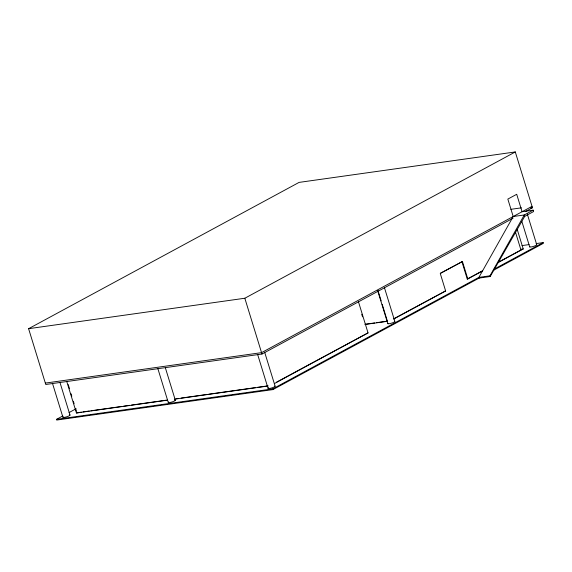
<?xml version="1.0" encoding="UTF-8"?>
<svg xmlns="http://www.w3.org/2000/svg" width="572" height="572" viewBox="0 0 572 572"><rect width="100%" height="100%" fill="white"/><g stroke="black" fill="none" stroke-linecap="round" stroke-linejoin="round"><path stroke-width="0.86" d="M533.161 210.167L524.288 214.965L489.982 275.818L478.893 277.384L479.107 278.078L490.197 276.519L524.717 216.359L533.59 211.561L533.161 210.167L522.072 211.726L516.709 194.294L507.836 199.092L513.206 216.523L478.893 277.384L272.715 388.903L56.492 419.362L56.707 420.055L272.93 389.603L479.901 277.656M513.048 218.232L261.983 354.032L45.767 384.491L28.6 328.693L299.07 182.396L515.293 151.945L532.461 207.736L525.396 211.554M28.6 328.693L244.823 298.241L515.293 151.945M56.492 419.362L62.763 415.966M69.033 412.576L76.09 408.758M66.767 381.531L76.448 412.998L81.296 412.14M532.031 206.342L261.554 352.638L45.338 383.097M440.483 273.166L462.441 261.511L467.803 278.943L467.252 279.022L461.883 261.59M462.441 261.511L440.268 273.502L445.631 290.941L393.994 318.869M276.569 382.16L309.845 364.164M310.289 363.921L368.039 332.904L358.358 301.437M393.436 318.947L445.638 290.933L445.08 291.012M467.252 279.022L482.117 270.985M497.769 262.519L520.456 250.243M274.396 383.562L368.039 332.904M467.803 278.943L482.668 270.906M497.54 262.863L523.23 248.963L517.21 229.408M493.793 269.326L543.186 242.607L543.4 243.307L493.228 270.442M510.846 209.323L521.435 207.836M530.694 207.986L532.461 207.736M513.206 216.523L524.288 214.965L524.717 216.359M522.007 245.588L529.064 244.594M536.128 243.6L543.186 242.607M521.149 249.256L523.23 248.963M364.872 324.31L374.61 322.937M376.376 322.687L386.994 321.192M365.315 324.424L387.437 321.307L382.203 304.297M83.054 411.89L89.218 411.025M90.977 410.775L121.779 406.442M123.545 406.192L129.701 405.319M131.467 405.076L162.827 400.657M163.563 400.55L166.523 400.135M176.133 398.784L178.628 398.434M181.124 398.083L207.064 394.43M208.73 394.194L248.205 388.631M248.763 388.552L255.677 387.58M257.407 387.337L267.789 385.871M76.448 412.998L167.453 400.185M174.517 399.184L268.168 386M527.291 214.014L536.708 244.63M521.857 221.428L529.708 246.94M515.515 232.303L521.013 250.164M489.982 275.818L490.197 276.519M384.348 287.358L394.816 321.378M378.021 290.69L381.159 300.893M377.613 290.519L387.816 323.688M361.726 314.271L362.512 316.824M264.629 352.116L275.096 386.136M244.823 298.241L261.983 354.032M272.715 388.903L272.93 389.603M257.629 354.425L268.096 388.445M165.401 367.918L175.339 400.243M157.8 368.432L168.261 402.452M68.218 384.556L69.498 388.724M71.035 393.729L71.807 396.224M73.345 401.229L74.11 403.732M75.654 408.73L76.419 411.232M60.067 382.775L70.006 415.093M52.452 383.247L62.92 417.267M536.436 244.537A3.711 0.665 -17.1 0 1 533.333 246.439A3.711 0.665 -17.1 0 1 529.879 246.532M274.825 386.043A3.711 0.665 -17.1 0 1 271.257 388.081A3.711 0.665 -17.1 0 1 268.704 387.744M174.725 400.085A3.711 0.665 -17.1 0 1 172.086 401.952A3.711 0.665 -17.1 0 1 168.597 402.002M69.448 414.922A3.711 0.665 -17.1 0 1 66.631 416.824A3.711 0.665 -17.1 0 1 63.306 416.802M394.544 321.285A3.711 0.665 -17.1 0 1 391.441 323.187A3.711 0.665 -17.1 0 1 387.988 323.28"/></g></svg>
